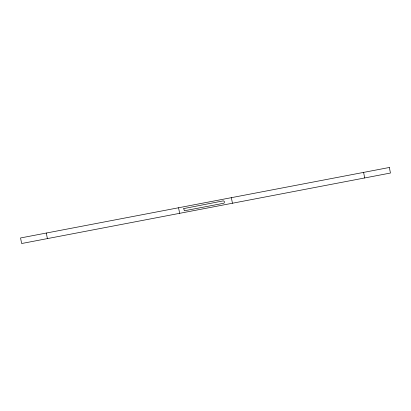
<?xml version="1.0" encoding="UTF-8"?>
<svg xmlns="http://www.w3.org/2000/svg" width="411" height="411" viewBox="0 0 411 411"><rect width="100%" height="100%" fill="white"/><g stroke="black" fill="none" stroke-linecap="round" stroke-linejoin="round"><path stroke-width="0.62" d="M363.601 172.399L364.701 177.953M231.352 197.676L232.451 203.234M178.549 207.766L179.648 213.324M46.299 233.047L47.399 238.601M183.732 208.593L184.344 210.781L223.471 203.301L224.093 203.019L224.54 201.863L223.687 200.953L223.003 200.917L183.732 208.593M389.351 167.477L20.55 237.964L21.649 243.523L390.45 173.036L389.351 167.477"/></g></svg>
